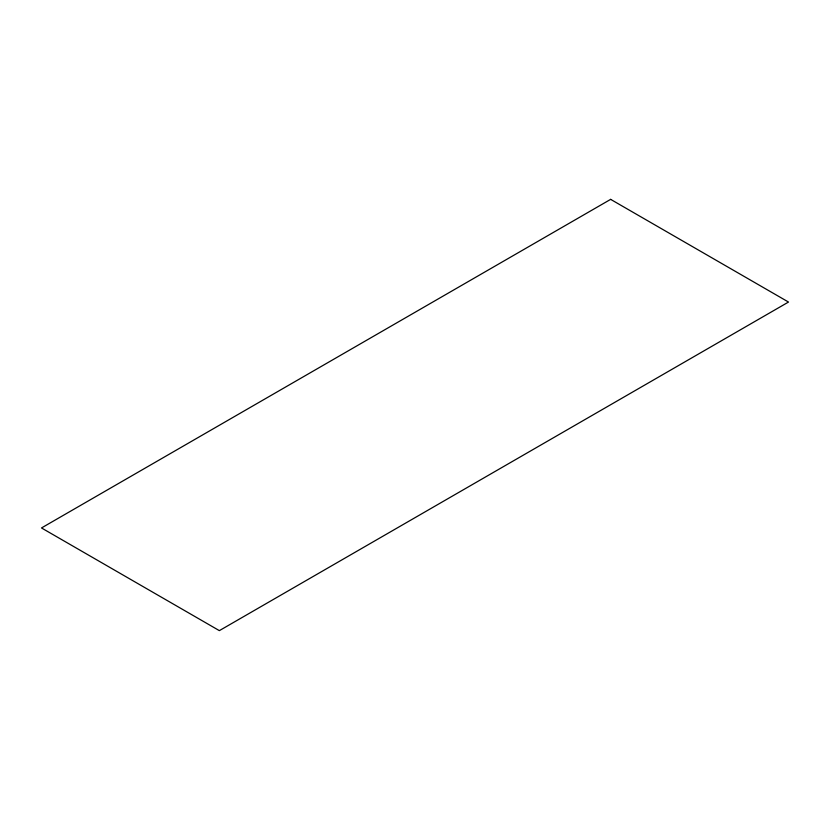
<?xml version="1.0" encoding="UTF-8"?>
<svg xmlns="http://www.w3.org/2000/svg" width="830" height="830" viewBox="0 0 830 830"><rect width="100%" height="100%" fill="white"/><g stroke="black" fill="none" stroke-linecap="round" stroke-linejoin="round"><path stroke-width="1.25" d="M610.641 199.366L41.5 527.953L219.359 630.634L788.5 302.047L610.641 199.366"/></g></svg>
